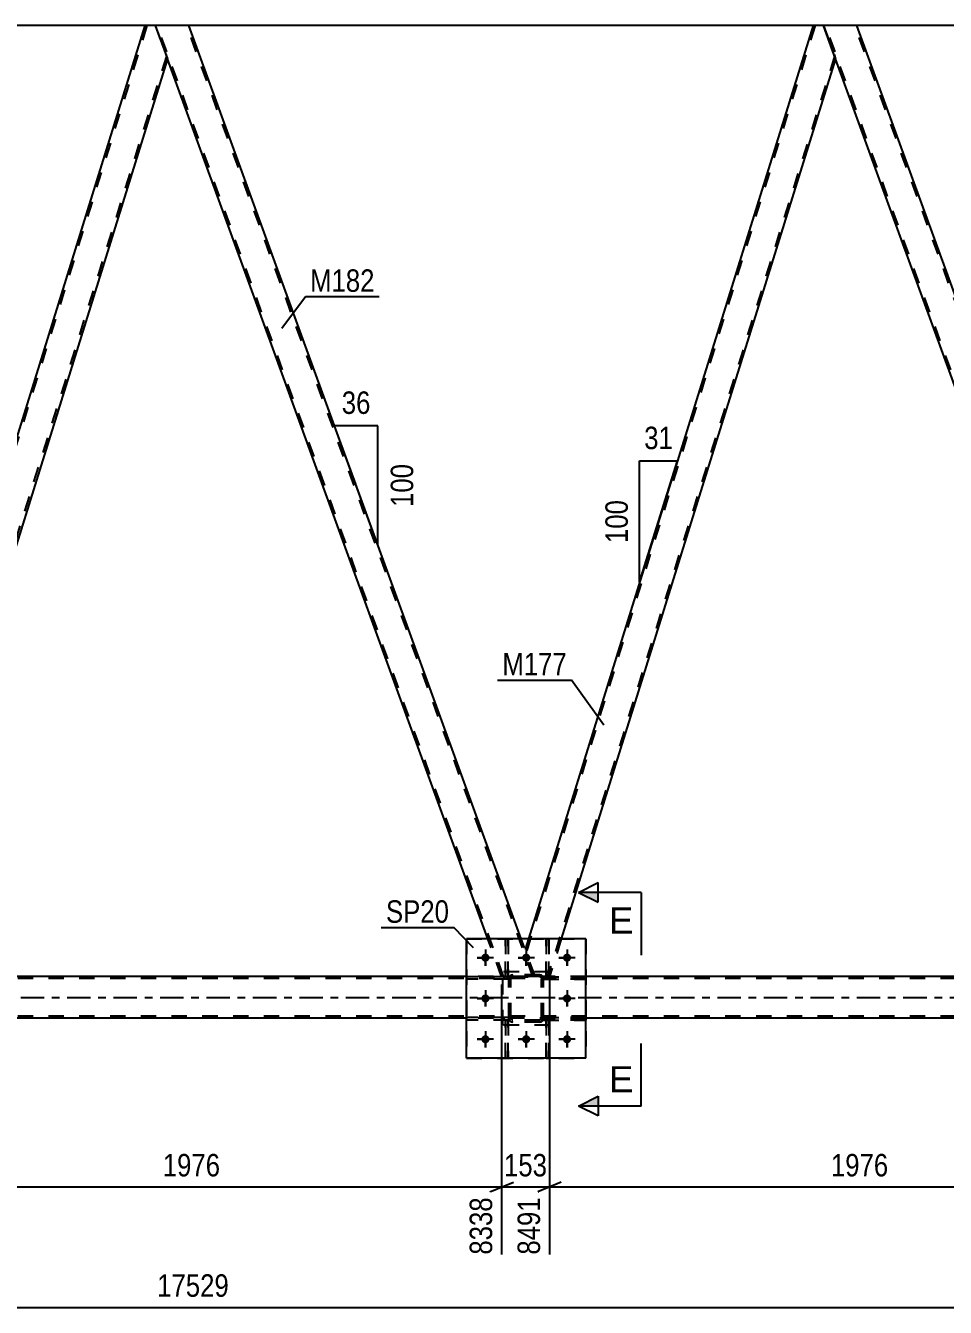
# Model space of a CAD drawing. Header units: millimetres. Extents: x -75 to 766, y -434 to 160.
# Drawn here: x 309.5 to 426.7, y -165.4 to -2 of the extents above; entities that cross this region are included whole.
import ezdxf

# ---------------------------------------------------------------- set-up
doc = ezdxf.new("R2010")
doc.units = ezdxf.units.MM
doc.linetypes.add('DXK_LINE_DOT2', pattern=[3.9198, 1.9599, -1.9599])
doc.linetypes.add('DXK_LINE_DOT3', pattern=[5.9187, 2.979, -0.9799, 0.9799, -0.9799])
doc.styles.add('Arial', font='arial.ttf', dxfattribs={"height": 0.2})
doc.styles.add('Arial Narrow', font='ARIALN.TTF', dxfattribs={"height": 0.2})

# ---------------------------------------------------------------- blocks, each defined once
blk = doc.blocks.new('Part-814185074-3649 - 3452')
at = {"color": 7, "linetype": 'DXK_LINE_DOT2'}
for p, q in [((375.86, -133.6), (375.86, -128.77)), ((375.86, -128.77), (376.18, -128.77)), ((376.18, -128.77), (376.18, -133.6)), ((375.86, -129.37), (376.18, -129.37)), ((376.18, -133.6), (375.86, -133.6))]:
    blk.add_line(p, q, dxfattribs=at)
blk = doc.blocks.new('Part-814185074-3703 - 3452')
at = {"color": 2, "linetype": 'Continuous'}
for p, q in [((330.3, -2), (326.04, -2)), ((372.67, -118.4), (330.3, -2)), ((368.41, -118.4), (327.59, -6.25))]:
    blk.add_line(p, q, dxfattribs=at)
at = {"color": 7, "linetype": 'DXK_LINE_DOT2'}
for p, q in [((326.04, -2), (327.59, -6.25)), ((370.42, -123.22), (326.3, -2)), ((374.16, -123.22), (330.04, -2)), ((370.16, -123.22), (368.41, -118.4)), ((374.42, -123.22), (372.67, -118.4)), ((374.42, -123.22), (370.16, -123.22))]:
    blk.add_line(p, q, dxfattribs=at)
blk = doc.blocks.new('Part-814185074-3708 - 3452')
at = {"color": 2, "linetype": 'Continuous'}
for p, q in [((324.72, -2), (288.02, -119.75)), ((326.04, -2), (324.72, -2)), ((326.04, -2), (327.59, -6.25)), ((327.59, -6.25), (291.13, -123.22)), ((289.29, -123.22), (288.02, -119.75))]:
    blk.add_line(p, q, dxfattribs=at)
at = {"color": 7, "linetype": 'DXK_LINE_DOT2'}
for p, q in [((324.98, -2), (288.16, -120.12)), ((327.45, -5.88), (290.88, -123.22)), ((291.13, -123.22), (289.29, -123.22))]:
    blk.add_line(p, q, dxfattribs=at)
blk = doc.blocks.new('Part-814185074-3718 - 3452')
at = {"color": 7, "linetype": 'DXK_LINE_DOT2'}
for p, q in [((365.7, -118.4), (380.9, -118.4)), ((365.7, -118.4), (365.7, -133.6)), ((380.9, -118.4), (380.9, -133.6)), ((365.7, -133.6), (380.9, -133.6))]:
    blk.add_line(p, q, dxfattribs=at)
blk = doc.blocks.new('Part-814185074-3723 - 3452')
at = {"color": 7, "linetype": 'DXK_LINE_DOT2'}
for p, q in [((651.49, -123.46), (36.63, -123.46)), ((380.9, -123.22), (365.7, -123.22)), ((651.49, -128.26), (36.63, -128.26)), ((380.9, -128.5), (365.7, -128.5))]:
    blk.add_line(p, q, dxfattribs=at)
at = {"color": 2, "linetype": 'Continuous'}
for p, q in [((365.7, -123.22), (210.63, -123.22)), ((535.97, -123.22), (380.9, -123.22)), ((365.7, -128.5), (210.63, -128.5)), ((535.97, -128.5), (380.9, -128.5))]:
    blk.add_line(p, q, dxfattribs=at)
at = {"color": 7, "linetype": 'DXK_LINE_DOT3'}
blk.add_line((36.63, -125.86), (651.49, -125.86), dxfattribs=at)
blk = doc.blocks.new('Part-814185074-3728 - 3452')
at = {"color": 2, "linetype": 'Continuous'}
for p, q in [((380.9, -118.4), (365.7, -118.4)), ((365.7, -133.6), (365.7, -118.4)), ((380.9, -133.6), (380.9, -118.4)), ((380.9, -133.6), (365.7, -133.6))]:
    blk.add_line(p, q, dxfattribs=at)
blk = doc.blocks.new('Part-814185074-3860 - 3452')
at = {"color": 7, "linetype": 'DXK_LINE_DOT2'}
for p, q in [((376.3, -122.6), (370.3, -122.6)), ((370.3, -129.4), (370.3, -122.6)), ((376.3, -129.4), (376.3, -122.6)), ((376.3, -129.4), (370.3, -129.4))]:
    blk.add_line(p, q, dxfattribs=at)
blk = doc.blocks.new('Part-814185074-3731 - 3452')
at = {"color": 7, "linetype": 'DXK_LINE_DOT2'}
for p, q in [((370.66, -123.25), (370.66, -118.4)), ((370.66, -118.4), (370.98, -118.4)), ((370.98, -118.4), (370.98, -123.25)), ((370.66, -122.65), (370.98, -122.65)), ((370.98, -123.25), (370.66, -123.25))]:
    blk.add_line(p, q, dxfattribs=at)
blk = doc.blocks.new('Part-814185074-3752 - 3452')
at = {"color": 2, "linetype": 'Continuous'}
for p, q in [((324.72, -2), (245.17, -2)), ((409.86, -2), (330.3, -2)), ((494.99, -2), (415.43, -2))]:
    blk.add_line(p, q, dxfattribs=at)
at = {"color": 7, "linetype": 'DXK_LINE_DOT2'}
for p, q in [((330.3, -2), (324.72, -2)), ((415.43, -2), (409.86, -2))]:
    blk.add_line(p, q, dxfattribs=at)
blk = doc.blocks.new('Part-814185074-3758 - 3452')
at = {"color": 7, "linetype": 'DXK_LINE_DOT2'}
for p, q in [((410.11, -2), (373.29, -120.12)), ((412.59, -5.88), (376.01, -123.22)), ((373.58, -118.4), (373.16, -119.75)), ((377.77, -118.4), (376.26, -123.22)), ((374.42, -123.22), (373.16, -119.75)), ((376.26, -123.22), (374.42, -123.22))]:
    blk.add_line(p, q, dxfattribs=at)
at = {"color": 2, "linetype": 'Continuous'}
for p, q in [((409.86, -2), (373.58, -118.4)), ((411.18, -2), (409.86, -2)), ((412.72, -6.25), (411.18, -2)), ((412.72, -6.25), (377.77, -118.4))]:
    blk.add_line(p, q, dxfattribs=at)
blk = doc.blocks.new('Part-814185074-3892 - 3452')
at = {"color": 7, "linetype": 'DXK_LINE_DOT2'}
for p, q in [((371.1, -128.44), (365.7, -128.44)), ((365.7, -128.76), (365.7, -128.44)), ((371.1, -128.76), (365.7, -128.76)), ((370.5, -128.76), (370.5, -128.44)), ((371.1, -128.44), (371.1, -128.76))]:
    blk.add_line(p, q, dxfattribs=at)
blk = doc.blocks.new('Part-814185074-3763 - 3452')
at = {"color": 2, "linetype": 'Continuous'}
for p, q in [((415.43, -2), (411.18, -2)), ((458.29, -119.75), (415.43, -2)), ((455.3, -123.22), (412.72, -6.25))]:
    blk.add_line(p, q, dxfattribs=at)
at = {"color": 7, "linetype": 'DXK_LINE_DOT2'}
for p, q in [((411.18, -2), (412.72, -6.25)), ((455.55, -123.22), (411.43, -2)), ((459.3, -123.22), (415.18, -2)), ((459.55, -123.22), (458.29, -119.75)), ((455.3, -123.22), (459.55, -123.22))]:
    blk.add_line(p, q, dxfattribs=at)
blk = doc.blocks.new('Part-814185074-3890 - 3452')
at = {"color": 7, "linetype": 'DXK_LINE_DOT2'}
for p, q in [((375.5, -128.76), (375.5, -128.44)), ((375.5, -128.44), (380.9, -128.44)), ((380.9, -128.76), (375.5, -128.76)), ((376.1, -128.76), (376.1, -128.44)), ((380.9, -128.44), (380.9, -128.76))]:
    blk.add_line(p, q, dxfattribs=at)
blk = doc.blocks.new('Part-814185074-3888 - 3452')
at = {"color": 7, "linetype": 'DXK_LINE_DOT2'}
for p, q in [((376.3, -122.6), (370.3, -122.6)), ((370.3, -129.4), (370.3, -122.6)), ((376.3, -129.4), (376.3, -122.6)), ((376.3, -129.4), (370.3, -129.4))]:
    blk.add_line(p, q, dxfattribs=at)
blk = doc.blocks.new('Part-814185074-3778 - 3452')
at = {"color": 7, "linetype": 'DXK_LINE_DOT2'}
for p, q in [((380.9, -123.24), (375.5, -123.24)), ((375.5, -123.24), (375.5, -123.56)), ((375.5, -123.56), (380.9, -123.56)), ((376.1, -123.56), (376.1, -123.24)), ((380.9, -123.56), (380.9, -123.24))]:
    blk.add_line(p, q, dxfattribs=at)
blk = doc.blocks.new('Part-814185074-3781 - 3452')
at = {"color": 7, "linetype": 'DXK_LINE_DOT2'}
for p, q in [((380.9, -128.44), (375.5, -128.44)), ((375.5, -128.44), (375.5, -128.76)), ((375.5, -128.76), (380.9, -128.76)), ((376.1, -128.76), (376.1, -128.44)), ((380.9, -128.76), (380.9, -128.44))]:
    blk.add_line(p, q, dxfattribs=at)
blk = doc.blocks.new('Part-814185074-3784 - 3452')
at = {"color": 7, "linetype": 'DXK_LINE_DOT2'}
for p, q in [((371.1, -123.24), (365.7, -123.24)), ((365.7, -123.24), (365.7, -123.56)), ((371.1, -123.56), (365.7, -123.56)), ((370.5, -123.56), (370.5, -123.24)), ((371.1, -123.56), (371.1, -123.24))]:
    blk.add_line(p, q, dxfattribs=at)
blk = doc.blocks.new('Part-814185074-3787 - 3452')
at = {"color": 7, "linetype": 'DXK_LINE_DOT2'}
for p, q in [((371.1, -128.44), (365.7, -128.44)), ((365.7, -128.44), (365.7, -128.76)), ((371.1, -128.76), (365.7, -128.76)), ((370.5, -128.76), (370.5, -128.44)), ((371.1, -128.76), (371.1, -128.44))]:
    blk.add_line(p, q, dxfattribs=at)
blk = doc.blocks.new('Part-814185074-3813 - 3452')
at = {"color": 7, "linetype": 'DXK_LINE_DOT2'}
for p, q in [((370.98, -128.77), (370.66, -128.77)), ((370.66, -128.77), (370.66, -133.6)), ((370.98, -133.6), (370.98, -128.77)), ((370.66, -129.37), (370.98, -129.37)), ((370.66, -133.6), (370.98, -133.6))]:
    blk.add_line(p, q, dxfattribs=at)
blk = doc.blocks.new('Part-814185074-3836 - 3452')
at = {"color": 7, "linetype": 'DXK_LINE_DOT2'}
for p, q in [((376.18, -128.77), (375.86, -128.77)), ((375.86, -128.77), (375.86, -133.6)), ((376.18, -133.6), (376.18, -128.77)), ((375.86, -129.37), (376.18, -129.37)), ((375.86, -133.6), (376.18, -133.6))]:
    blk.add_line(p, q, dxfattribs=at)
blk = doc.blocks.new('Part-814185074-3847 - 3452')
at = {"color": 7, "linetype": 'DXK_LINE_DOT2'}
for p, q in [((375.86, -123.25), (375.86, -118.4)), ((375.86, -118.4), (376.18, -118.4)), ((376.18, -118.4), (376.18, -123.25)), ((375.86, -122.65), (376.18, -122.65)), ((376.18, -123.25), (375.86, -123.25))]:
    blk.add_line(p, q, dxfattribs=at)
blk = doc.blocks.new('Bolt-814185074-3848 - 3452')
at = {"linetype": 'Continuous'}
for points in [[(368.62, -120.8, -1), (367.58, -120.8, -1)], [(373.82, -120.8, -1), (372.78, -120.8, -1)], [(379.02, -120.8, -1), (377.98, -120.8, -1)], [(368.62, -126, -1), (367.58, -126, -1)], [(379.02, -126, -1), (377.98, -126, -1)], [(368.62, -131.2, -1), (367.58, -131.2, -1)], [(373.82, -131.2, -1), (372.78, -131.2, -1)], [(379.02, -131.2, -1), (377.98, -131.2, -1)]]:
    blk.add_hatch(color=1, dxfattribs=at).paths.add_polyline_path(points)
at = {"color": 1, "linetype": 'Continuous'}
for p, q in [((369.14, -120.8), (367.06, -120.8)), ((368.1, -119.76), (368.1, -121.84)), ((374.34, -120.8), (372.26, -120.8)), ((373.3, -119.76), (373.3, -121.84)), ((379.54, -120.8), (377.46, -120.8)), ((378.5, -119.76), (378.5, -121.84)), ((368.1, -124.96), (368.1, -127.04)), ((378.5, -124.96), (378.5, -127.04)), ((369.14, -126), (367.06, -126)), ((379.54, -126), (377.46, -126)), ((368.1, -130.16), (368.1, -132.24)), ((373.3, -130.16), (373.3, -132.24)), ((378.5, -130.16), (378.5, -132.24)), ((369.14, -131.2), (367.06, -131.2)), ((374.34, -131.2), (372.26, -131.2)), ((379.54, -131.2), (377.46, -131.2))]:
    blk.add_line(p, q, dxfattribs=at)
blk = doc.blocks.new('Bolt-814185074-3849 - 3452')
at = {"color": 1, "linetype": 'Continuous'}
for p, q in [((367.06, -120.8), (367.76, -120.8)), ((368.1, -119.76), (368.1, -120.46)), ((369.14, -120.8), (368.45, -120.8)), ((372.26, -120.8), (372.96, -120.8)), ((373.3, -119.76), (373.3, -120.46)), ((374.34, -120.8), (373.65, -120.8)), ((377.46, -120.8), (378.16, -120.8)), ((378.5, -119.76), (378.5, -120.46)), ((379.54, -120.8), (378.85, -120.8)), ((368.1, -121.84), (368.1, -121.15)), ((373.3, -121.84), (373.3, -121.15)), ((378.5, -121.84), (378.5, -121.15)), ((368.1, -124.96), (368.1, -125.66)), ((378.5, -124.96), (378.5, -125.66)), ((367.06, -126), (367.76, -126)), ((368.1, -127.04), (368.1, -126.35)), ((369.14, -126), (368.45, -126)), ((377.46, -126), (378.16, -126)), ((378.5, -127.04), (378.5, -126.35)), ((379.54, -126), (378.85, -126)), ((368.1, -130.16), (368.1, -130.86)), ((373.3, -130.16), (373.3, -130.86)), ((378.5, -130.16), (378.5, -130.86)), ((367.06, -131.2), (367.76, -131.2)), ((368.1, -132.24), (368.1, -131.55)), ((369.14, -131.2), (368.45, -131.2)), ((372.26, -131.2), (372.96, -131.2)), ((373.3, -132.24), (373.3, -131.55)), ((374.34, -131.2), (373.65, -131.2)), ((377.46, -131.2), (378.16, -131.2)), ((378.5, -132.24), (378.5, -131.55)), ((379.54, -131.2), (378.85, -131.2))]:
    blk.add_line(p, q, dxfattribs=at)
blk = doc.blocks.new('Part-814185074-3855 - 3452')
at = {"color": 7, "linetype": 'DXK_LINE_DOT2'}
for p, q in [((370.66, -133.6), (370.66, -128.77)), ((370.66, -128.77), (370.98, -128.77)), ((370.98, -128.77), (370.98, -133.6)), ((370.66, -129.37), (370.98, -129.37)), ((370.98, -133.6), (370.66, -133.6))]:
    blk.add_line(p, q, dxfattribs=at)
blk = doc.blocks.new('Part-814185074-3859 - 3452')
at = {"color": 7, "linetype": 'DXK_LINE_DOT2'}
for p, q in [((371.1, -123.48), (371.14, -123.3)), ((371.14, -123.3), (371.1, -123.48)), ((371.1, -128.52), (371.1, -123.48)), ((371.34, -123.48), (371.36, -123.39)), ((371.34, -128.52), (371.34, -123.48)), ((371.36, -123.39), (371.41, -123.31)), ((371.4, -123.04), (371.58, -123)), ((371.58, -123), (371.4, -123.04)), ((371.41, -123.31), (371.49, -123.26)), ((371.49, -123.26), (371.58, -123.24)), ((375.02, -123), (371.58, -123)), ((371.58, -123.24), (375.02, -123.24)), ((375.02, -123), (375.21, -123.04)), ((375.21, -123.04), (375.02, -123)), ((375.02, -123.24), (375.11, -123.26)), ((375.11, -123.26), (375.19, -123.31)), ((375.19, -123.31), (375.24, -123.39)), ((375.24, -123.39), (375.26, -123.48)), ((375.26, -128.52), (375.26, -123.48)), ((375.47, -123.3), (375.5, -123.48)), ((375.5, -123.48), (375.47, -123.3)), ((375.5, -128.52), (375.5, -123.48)), ((371.14, -128.71), (371.1, -128.52)), ((371.1, -128.52), (371.14, -128.71)), ((371.36, -128.62), (371.34, -128.52)), ((371.41, -128.69), (371.36, -128.62)), ((371.58, -129), (371.4, -128.97)), ((371.4, -128.97), (371.58, -129)), ((371.49, -128.75), (371.41, -128.69)), ((371.58, -128.76), (371.49, -128.75)), ((375.02, -128.76), (371.58, -128.76)), ((375.02, -129), (371.58, -129)), ((375.11, -128.75), (375.02, -128.76)), ((375.21, -128.97), (375.02, -129)), ((375.02, -129), (375.21, -128.97)), ((375.19, -128.69), (375.11, -128.75)), ((375.24, -128.62), (375.19, -128.69)), ((375.26, -128.52), (375.24, -128.62)), ((375.5, -128.52), (375.47, -128.71)), ((375.47, -128.71), (375.5, -128.52))]:
    blk.add_line(p, q, dxfattribs=at)
at = {"color": 7, "linetype": 'DXK_LINE_DOT3'}
blk.add_line((373.3, -126), (373.3, -126), dxfattribs=at)
at = {"color": 7, "linetype": 'DXK_LINE_DOT2'}
for centre, start, end in [((371.58, -123.48), 112.5, 157.5), ((371.58, -123.48), 112.5, 157.5), ((375.02, -123.48), 22.5, 67.5), ((375.02, -123.48), 22.5, 67.5), ((371.58, -128.52), 202.5, 247.5), ((371.58, -128.52), 202.5, 247.5), ((375.02, -128.52), 292.5, 337.5), ((375.02, -128.52), 292.5, 337.5)]:
    blk.add_arc(centre, 0.48, start, end, dxfattribs=at)
blk = doc.blocks.new('Part-814185074-3861 - 3452')
at = {"color": 7, "linetype": 'DXK_LINE_DOT2'}
for p, q in [((375.5, -123.56), (375.5, -123.24)), ((375.5, -123.24), (380.9, -123.24)), ((380.9, -123.56), (375.5, -123.56)), ((376.1, -123.56), (376.1, -123.24)), ((380.9, -123.24), (380.9, -123.56))]:
    blk.add_line(p, q, dxfattribs=at)
blk = doc.blocks.new('Part-814185074-3864 - 3452')
at = {"color": 2, "linetype": 'Continuous'}
blk.add_line((376.18, -118.4), (375.86, -118.4), dxfattribs=at)
at = {"color": 7, "linetype": 'DXK_LINE_DOT2'}
for p, q in [((375.86, -118.4), (375.86, -123.25)), ((376.18, -123.25), (376.18, -118.4)), ((375.86, -122.65), (376.18, -122.65)), ((375.86, -123.25), (376.18, -123.25))]:
    blk.add_line(p, q, dxfattribs=at)
blk = doc.blocks.new('Part-814185074-3889 - 3452')
at = {"color": 7, "linetype": 'DXK_LINE_DOT2'}
for p, q in [((371.1, -123.48), (371.14, -123.3)), ((371.14, -123.3), (371.1, -123.48)), ((371.1, -128.52), (371.1, -123.48)), ((371.34, -123.48), (371.36, -123.39)), ((371.34, -128.52), (371.34, -123.48)), ((371.36, -123.39), (371.41, -123.31)), ((371.4, -123.04), (371.58, -123)), ((371.58, -123), (371.4, -123.04)), ((371.41, -123.31), (371.49, -123.26)), ((371.49, -123.26), (371.58, -123.24)), ((375.02, -123), (371.58, -123)), ((371.58, -123.24), (375.02, -123.24)), ((375.02, -123), (375.21, -123.04)), ((375.21, -123.04), (375.02, -123)), ((375.02, -123.24), (375.11, -123.26)), ((375.11, -123.26), (375.19, -123.31)), ((375.19, -123.31), (375.24, -123.39)), ((375.24, -123.39), (375.26, -123.48)), ((375.26, -128.52), (375.26, -123.48)), ((375.47, -123.3), (375.5, -123.48)), ((375.5, -123.48), (375.47, -123.3)), ((375.5, -128.52), (375.5, -123.48)), ((371.14, -128.71), (371.1, -128.52)), ((371.1, -128.52), (371.14, -128.71)), ((371.36, -128.62), (371.34, -128.52)), ((371.41, -128.69), (371.36, -128.62)), ((371.58, -129), (371.4, -128.97)), ((371.4, -128.97), (371.58, -129)), ((371.49, -128.75), (371.41, -128.69)), ((371.58, -128.76), (371.49, -128.75)), ((375.02, -128.76), (371.58, -128.76)), ((375.02, -129), (371.58, -129)), ((375.11, -128.75), (375.02, -128.76)), ((375.21, -128.97), (375.02, -129)), ((375.02, -129), (375.21, -128.97)), ((375.19, -128.69), (375.11, -128.75)), ((375.24, -128.62), (375.19, -128.69)), ((375.26, -128.52), (375.24, -128.62)), ((375.5, -128.52), (375.47, -128.71)), ((375.47, -128.71), (375.5, -128.52))]:
    blk.add_line(p, q, dxfattribs=at)
at = {"color": 7, "linetype": 'DXK_LINE_DOT3'}
blk.add_line((373.3, -126), (373.3, -126), dxfattribs=at)
at = {"color": 7, "linetype": 'DXK_LINE_DOT2'}
for centre, start, end in [((371.58, -123.48), 112.5, 157.5), ((371.58, -123.48), 112.5, 157.5), ((375.02, -123.48), 22.5, 67.5), ((375.02, -123.48), 22.5, 67.5), ((371.58, -128.52), 202.5, 247.5), ((371.58, -128.52), 202.5, 247.5), ((375.02, -128.52), 292.5, 337.5), ((375.02, -128.52), 292.5, 337.5)]:
    blk.add_arc(centre, 0.48, start, end, dxfattribs=at)
blk = doc.blocks.new('Part-814185074-3891 - 3452')
at = {"color": 7, "linetype": 'DXK_LINE_DOT2'}
for p, q in [((371.1, -123.24), (365.7, -123.24)), ((365.7, -123.56), (365.7, -123.24)), ((371.1, -123.56), (365.7, -123.56)), ((370.5, -123.56), (370.5, -123.24)), ((371.1, -123.24), (371.1, -123.56))]:
    blk.add_line(p, q, dxfattribs=at)
blk = doc.blocks.new('Part-814185074-3893 - 3452')
at = {"color": 2, "linetype": 'Continuous'}
blk.add_line((370.98, -118.4), (370.66, -118.4), dxfattribs=at)
at = {"color": 7, "linetype": 'DXK_LINE_DOT2'}
for p, q in [((370.66, -118.4), (370.66, -123.25)), ((370.98, -123.25), (370.98, -118.4)), ((370.66, -122.65), (370.98, -122.65)), ((370.66, -123.25), (370.98, -123.25))]:
    blk.add_line(p, q, dxfattribs=at)
blk = doc.blocks.new('StraightDimension-814185074-4746 - 3452')
at = {"color": 7, "linetype": 'Continuous'}
for p, q in [((370.16, -124.22), (370.16, -158.65)), ((376.26, -124.22), (376.26, -158.65)), ((368.66, -150.63), (371.66, -149.43)), ((370.16, -150.03), (376.26, -150.03)), ((377.76, -149.43), (374.76, -150.63))]:
    blk.add_line(p, q, dxfattribs=at)
at = {"color": 0}
blk.add_wipeout([(376.56, -149.28), (376.56, -145.08), (369.87, -145.08), (369.87, -149.28)], dxfattribs=at)
at = {"color": 0, "linetype": 'Continuous'}
blk.add_wipeout([(375.66, -150.73), (371.46, -150.73), (371.46, -159.25), (375.66, -159.25)], dxfattribs=at)
at = {"color": 3, "style": 'Arial Narrow'}
blk.add_text('153', height=2.863, dxfattribs=at).set_placement((370.47, -148.68))
at = {"color": 3, "linetype": 'Continuous', "style": 'Arial Narrow'}
blk.add_text('8491', height=2.863, rotation=90.0002, dxfattribs=at).set_placement((375.06, -158.65))
blk = doc.blocks.new('StraightDimension-814185074-4540 - 3452')
at = {"color": 7, "linetype": 'Continuous'}
blk.add_line((-0.64, -165.37), (662.35, -165.37), dxfattribs=at)
at = {"color": 0}
blk.add_wipeout([(336.02, -164.62), (336.02, -160.42), (325.68, -160.42), (325.68, -164.62)], dxfattribs=at)
at = {"color": 3, "style": 'Arial Narrow'}
blk.add_text('17529', height=2.863, dxfattribs=at).set_placement((326.28, -164.02))
blk = doc.blocks.new('StraightDimension-814185074-4770 - 3452')
at = {"color": 7, "linetype": 'Continuous'}
for p, q in [((291.13, -124.22), (291.13, -158.65)), ((370.16, -124.22), (370.16, -158.65)), ((292.63, -149.43), (289.63, -150.63)), ((291.13, -150.03), (370.16, -150.03)), ((368.66, -150.63), (371.66, -149.43))]:
    blk.add_line(p, q, dxfattribs=at)
at = {"color": 0}
blk.add_wipeout([(334.9, -149.28), (334.9, -145.08), (326.39, -145.08), (326.39, -149.28)], dxfattribs=at)
at = {"color": 0, "linetype": 'Continuous'}
blk.add_wipeout([(369.56, -150.73), (365.36, -150.73), (365.36, -159.25), (369.56, -159.25)], dxfattribs=at)
at = {"color": 3, "style": 'Arial Narrow'}
blk.add_text('1976', height=2.863, dxfattribs=at).set_placement((326.99, -148.68))
at = {"color": 3, "linetype": 'Continuous', "style": 'Arial Narrow'}
blk.add_text('8338', height=2.863, rotation=90.0002, dxfattribs=at).set_placement((368.96, -158.65))
blk = doc.blocks.new('StraightDimension-814185074-4722 - 3452')
at = {"color": 7, "linetype": 'Continuous'}
for p, q in [((376.26, -124.22), (376.26, -158.65)), ((455.3, -124.22), (455.3, -160.48)), ((377.76, -149.43), (374.76, -150.63)), ((376.26, -150.03), (455.3, -150.03)), ((453.8, -150.63), (456.8, -149.43))]:
    blk.add_line(p, q, dxfattribs=at)
at = {"color": 0}
blk.add_wipeout([(420.04, -149.28), (420.04, -145.08), (411.52, -145.08), (411.52, -149.28)], dxfattribs=at)
at = {"color": 0, "linetype": 'Continuous'}
blk.add_wipeout([(454.7, -150.73), (450.5, -150.73), (450.5, -161.08), (454.7, -161.08)], dxfattribs=at)
at = {"color": 3, "style": 'Arial Narrow'}
blk.add_text('1976', height=2.863, dxfattribs=at).set_placement((412.12, -148.68))
at = {"color": 3, "linetype": 'Continuous', "style": 'Arial Narrow'}
blk.add_text('10467', height=2.863, rotation=90.0002, dxfattribs=at).set_placement((454.1, -160.48))
blk = doc.blocks.new('AngleDimension-814185074-4981 - 3452')
at = {"color": 7, "linetype": 'Continuous'}
for p, q in [((351.58, -60.46), (348.86, -52.99)), ((354.4, -52.99), (348.86, -52.99)), ((354.4, -68.22), (348.86, -52.99)), ((354.4, -68.22), (354.4, -52.99))]:
    blk.add_line(p, q, dxfattribs=at)
at = {"color": 0}
for points in [[(354.06, -52.09), (354.06, -47.89), (349.2, -47.89), (349.2, -52.09)], [(359.5, -57.26), (355.3, -57.26), (355.3, -63.95), (359.5, -63.95)]]:
    blk.add_wipeout(points, dxfattribs=at)
at = {"color": 3, "style": 'Arial Narrow'}
blk.add_text('36', height=2.863, dxfattribs=at).set_placement((349.8, -51.49))
blk.add_text('100', height=2.863, rotation=90.0002, dxfattribs=at).set_placement((358.9, -63.35))
blk = doc.blocks.new('AngleDimension-814185074-4995 - 3452')
at = {"color": 7, "linetype": 'Continuous'}
for p, q in [((387.75, -57.48), (392.57, -57.48)), ((387.75, -72.94), (392.57, -57.48)), ((387.75, -72.94), (387.75, -57.48)), ((389.78, -66.43), (392.57, -57.48))]:
    blk.add_line(p, q, dxfattribs=at)
at = {"color": 0}
for points in [[(392.58, -56.58), (392.58, -52.38), (387.73, -52.38), (387.73, -56.58)], [(386.85, -61.87), (382.65, -61.87), (382.65, -68.55), (386.85, -68.55)]]:
    blk.add_wipeout(points, dxfattribs=at)
at = {"color": 3, "style": 'Arial Narrow'}
blk.add_text('31', height=2.863, dxfattribs=at).set_placement((388.33, -55.98))
blk.add_text('100', height=2.863, rotation=90.0002, dxfattribs=at).set_placement((386.25, -67.95))
blk = doc.blocks.new('Mark-814185074-3699 - 3452')
at = {"color": 0}
blk.add_wipeout([(353.98, -35.93), (353.98, -32.93), (345.76, -32.93), (345.76, -35.93)], dxfattribs=at)
blk.add_wipeout([(353.98, -35.93), (353.98, -32.93), (345.76, -32.93), (345.76, -35.93)], dxfattribs=at)
at = {"color": 30, "linetype": 'Continuous'}
for p, q in [((342.14, -40.54), (345.16, -36.53)), ((345.16, -36.53), (354.58, -36.53))]:
    blk.add_line(p, q, dxfattribs=at)
at = {"color": 3, "style": 'Arial Narrow'}
blk.add_text('M182', height=2.863, dxfattribs=at).set_placement((345.76, -35.93))
blk = doc.blocks.new('Mark-814185074-3724 - 3452')
at = {"color": 0}
blk.add_wipeout([(363.47, -116.35), (363.47, -113.35), (355.43, -113.35), (355.43, -116.35)], dxfattribs=at)
blk.add_wipeout([(363.47, -116.35), (363.47, -113.35), (355.43, -113.35), (355.43, -116.35)], dxfattribs=at)
at = {"color": 30, "linetype": 'Continuous'}
for p in [(354.83, -116.95), (366.59, -119.53)]:
    blk.add_line(p, (364.07, -116.95), dxfattribs=at)
at = {"color": 3, "style": 'Arial Narrow'}
blk.add_text('SP20', height=2.863, dxfattribs=at).set_placement((355.43, -116.35))
blk = doc.blocks.new('Mark-814185074-3754 - 3452')
at = {"color": 0}
blk.add_wipeout([(378.48, -84.81), (378.48, -81.81), (370.26, -81.81), (370.26, -84.81)], dxfattribs=at)
blk.add_wipeout([(378.48, -84.81), (378.48, -81.81), (370.26, -81.81), (370.26, -84.81)], dxfattribs=at)
at = {"color": 30, "linetype": 'Continuous'}
for p in [(369.66, -85.41), (383.17, -91.17)]:
    blk.add_line(p, (379.08, -85.41), dxfattribs=at)
at = {"color": 3, "style": 'Arial Narrow'}
blk.add_text('M177', height=2.863, dxfattribs=at).set_placement((370.26, -84.81))
blk = doc.blocks.new('SectionMark-814185074-5193 - 3452')
at = {"linetype": 'Continuous'}
for points in [[(382.46, -112.48), (382.46, -113.73), (379.96, -112.48)], [(382.46, -138.47), (382.46, -139.72), (379.96, -139.72)]]:
    blk.add_hatch(color=6, dxfattribs=at).paths.add_polyline_path(points)
at = {"color": 6, "linetype": 'Continuous'}
for p, q in [((379.96, -112.48), (382.46, -111.23)), ((387.96, -112.48), (379.96, -112.48)), ((379.96, -112.48), (382.46, -113.73)), ((382.46, -113.73), (382.46, -111.23)), ((387.96, -112.48), (387.96, -120.48)), ((387.96, -139.72), (387.96, -131.72)), ((379.96, -139.72), (382.46, -138.47)), ((382.46, -138.47), (382.46, -140.97)), ((387.96, -139.72), (379.96, -139.72)), ((382.46, -140.97), (379.96, -139.72))]:
    blk.add_line(p, q, dxfattribs=at)
at = {"color": 0, "linetype": 'Continuous'}
for points in [[(386.96, -117.73), (386.96, -114.23), (383.85, -114.23), (383.85, -117.73)], [(386.96, -137.97), (386.96, -134.47), (383.85, -134.47), (383.85, -137.97)]]:
    blk.add_wipeout(points, dxfattribs=at)
at = {"color": 3, "linetype": 'Continuous', "style": 'Arial'}
for p in [(383.85, -117.73), (383.85, -137.97)]:
    blk.add_text('E', height=3.34, dxfattribs=at).set_placement(p)

msp = doc.modelspace()

# ---------------------------------------------------------------- block references
for name in ['Part-814185074-3752 - 3452', 'Part-814185074-3708 - 3452', 'Part-814185074-3703 - 3452', 'Part-814185074-3758 - 3452', 'Part-814185074-3763 - 3452', 'Part-814185074-3718 - 3452', 'Part-814185074-3728 - 3452', 'Part-814185074-3731 - 3452', 'Part-814185074-3893 - 3452', 'Part-814185074-3847 - 3452', 'Part-814185074-3864 - 3452', 'Bolt-814185074-3848 - 3452', 'Bolt-814185074-3849 - 3452', 'Part-814185074-3723 - 3452', 'Part-814185074-3784 - 3452', 'Part-814185074-3891 - 3452', 'Part-814185074-3860 - 3452', 'Part-814185074-3888 - 3452', 'Part-814185074-3859 - 3452', 'Part-814185074-3889 - 3452', 'Part-814185074-3778 - 3452', 'Part-814185074-3861 - 3452', 'Part-814185074-3892 - 3452', 'Part-814185074-3787 - 3452', 'Part-814185074-3813 - 3452', 'Part-814185074-3855 - 3452', 'Part-814185074-3890 - 3452', 'Part-814185074-3781 - 3452', 'Part-814185074-3649 - 3452', 'Part-814185074-3836 - 3452']:
    msp.add_blockref(name, (0, 0))

# ---------------------------------------------------------------- next in the draw order: block references
msp.add_blockref('StraightDimension-814185074-4746 - 3452', (0, 0))

# ---------------------------------------------------------------- next in the draw order: block references
msp.add_blockref('StraightDimension-814185074-4540 - 3452', (0, 0))

# ---------------------------------------------------------------- next in the draw order: block references
for name in ['Mark-814185074-3699 - 3452', 'AngleDimension-814185074-4981 - 3452', 'AngleDimension-814185074-4995 - 3452', 'Mark-814185074-3754 - 3452', 'Mark-814185074-3724 - 3452', 'StraightDimension-814185074-4770 - 3452', 'StraightDimension-814185074-4722 - 3452']:
    msp.add_blockref(name, (0, 0))

# ---------------------------------------------------------------- next in the draw order: block references
msp.add_blockref('SectionMark-814185074-5193 - 3452', (0, 0))

doc.saveas('drawing.dxf')
